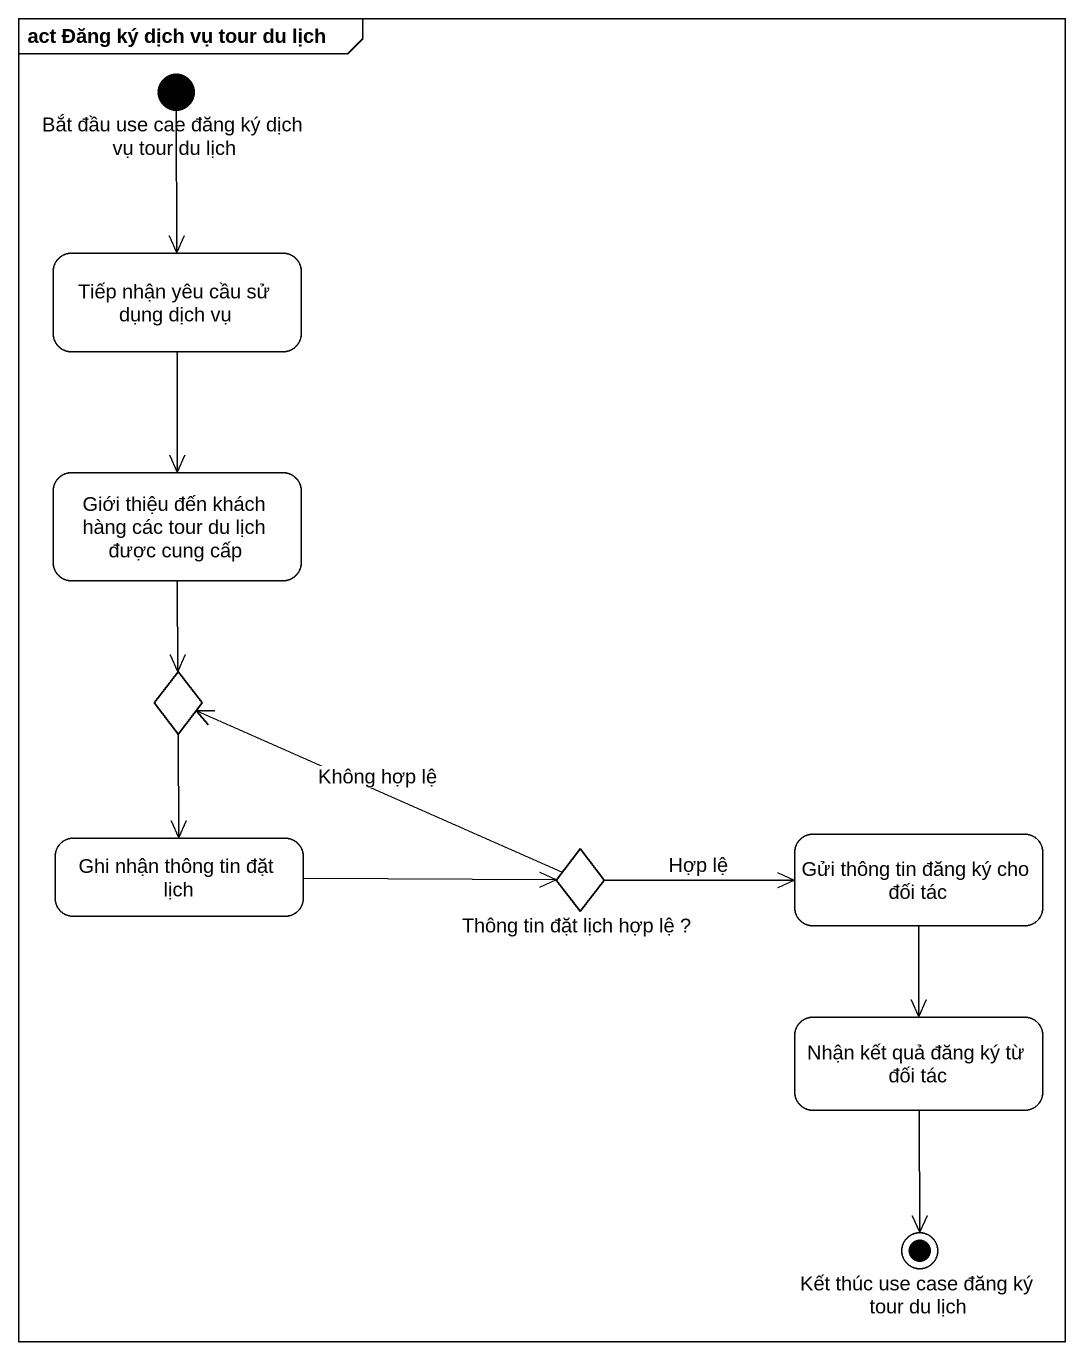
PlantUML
@startuml
mainframe act Đăng ký dịch vụ tour du lịch
hide empty description
state "Bắt đầu use cae đăng ký dịch vụ tour du lịch" as Bắt_đầu_use_cae_đăng_ký <<start>>
state "Tiếp nhận yêu cầu sử dụng dịch vụ" as Tiếp_nhận_yêu_cầu_sử_dụng
state "Giới thiệu đến khách hàng các tour du lịch được cung cấp" as Giới_thiệu_đến_khách_hàng
state choice1 <<choice>>
state "Ghi nhận thông tin đặt lịch" as Ghi_nhận_thông_tin_đặt_lịch
state "Thông tin đặt lịch hợp lệ ?" as Thông_tin_đặt_lịch_hợp_lệ <<choice>>
state "Gửi thông tin đăng ký cho đối tác" as Gửi_thông_tin_đăng_ký_cho
state "Nhận kết quả đăng ký từ đối tác" as Nhận_kết_quả_đăng_ký_từ_đối
state "Kết thúc use case đăng ký tour du lịch" as Kết_thúc_use_case_đăng_ký <<end>>
Bắt_đầu_use_cae_đăng_ký --> Tiếp_nhận_yêu_cầu_sử_dụng
Tiếp_nhận_yêu_cầu_sử_dụng --> Giới_thiệu_đến_khách_hàng
Giới_thiệu_đến_khách_hàng --> choice1
choice1 --> Ghi_nhận_thông_tin_đặt_lịch
Ghi_nhận_thông_tin_đặt_lịch -right-> Thông_tin_đặt_lịch_hợp_lệ
Thông_tin_đặt_lịch_hợp_lệ -left-> choice1 : Không hợp lệ
Thông_tin_đặt_lịch_hợp_lệ -right-> Gửi_thông_tin_đăng_ký_cho : Hợp lệ
Gửi_thông_tin_đăng_ký_cho --> Nhận_kết_quả_đăng_ký_từ_đối
Nhận_kết_quả_đăng_ký_từ_đối --> Kết_thúc_use_case_đăng_ký
@enduml
